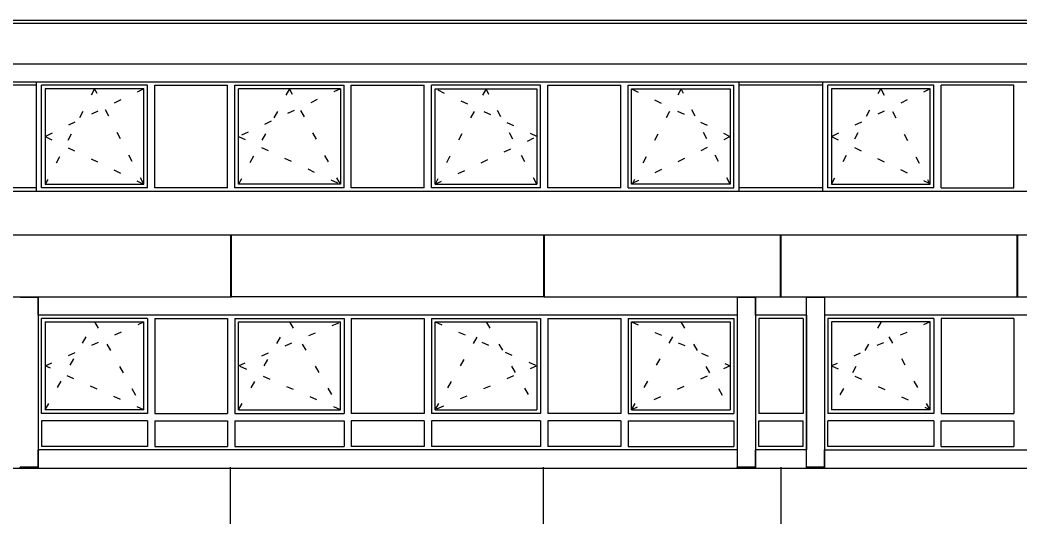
# Model space of a CAD drawing. Header units: metres. Extents: x -54.9 to 38.2, y -3.7 to 17.4.
# Drawn here: x -27.84 to -14.1, y 9.61 to 16.45 of the extents above; entities that cross this region are included whole.
import ezdxf

# ---------------------------------------------------------------- set-up
doc = ezdxf.new("R2010")
doc.units = ezdxf.units.M
for name, pattern in [('DASHDOT', [2, 1.25, -0.25, 0.25, -0.25]), ('DASHED', [0.75, 0.5, -0.25]), ('DOT', [0.25, 0, -0.25])]:
    doc.linetypes.add(name, pattern=pattern)
doc.layers.add('1', color=7, linetype='DASHED')
doc.layers.add('4', color=7, linetype='DASHDOT')

msp = doc.modelspace()

# ---------------------------------------------------------------- linework, layer by layer
at = {"layer": '1', "color": 1, "linetype": 'CONTINUOUS'}
for p, q in [((-46.123994, 16.45), (-11.996769, 16.45)), ((-11.996907, 16.4), (-45.561793, 16.4)), ((-45.631785, 15.85), (9.82732, 15.85)), ((-46.123994, 15.6025), (3.827364, 15.6)), ((-45.651785, 14.1), (3.827364, 14.0975)), ((-28.191771, 13.5), (-24.941779, 13.5)), ((-24.941781, 12.65), (-24.941781, 13.5)), ((-24.941779, 13.5), (-20.641758, 13.5)), ((-24.941779, 12.65), (-24.941779, 13.5)), ((-24.931788, 12.65), (-24.931788, 13.5)), ((-20.64176, 12.65), (-20.64176, 13.5)), ((-20.641758, 13.5), (-17.391766, 13.5)), ((-20.641758, 12.65), (-20.641758, 13.5)), ((-20.631767, 12.65), (-20.631767, 13.5)), ((-17.391768, 12.65), (-17.391768, 13.5)), ((-17.391766, 13.5), (-14.141774, 13.5)), ((-17.391766, 12.65), (-17.391766, 13.5)), ((-17.381775, 12.65), (-17.381775, 13.5)), ((-14.141776, 12.65), (-14.141776, 13.5)), ((-14.141774, 13.5), (0.876786, 13.5)), ((-14.141774, 12.65), (-14.141774, 13.5)), ((-14.131783, 12.65), (-14.131783, 13.5)), ((-28.18178, 12.65), (-24.931788, 12.65)), ((-27.836777, 12.64), (-27.836777, 12.65)), ((-27.586793, 12.64), (-27.836777, 12.64)), ((-27.586795, 12.65), (-27.586793, 10.3)), ((-27.586792, 12.4), (-27.586792, 12.64)), ((-20.641758, 12.65), (-24.931788, 12.65)), ((-20.641758, 12.65), (-17.381775, 12.65)), ((-17.986777, 12.65), (-17.986777, 10.3)), ((-17.986775, 12.64), (-17.986775, 12.65)), ((-17.736769, 12.64), (-17.986775, 12.64)), ((-17.736771, 12.65), (-17.736769, 10.3)), ((-17.736768, 12.4), (-17.736768, 12.64)), ((-17.381775, 12.65), (-14.131783, 12.65)), ((-17.036774, 10.31), (-17.036774, 12.64)), ((-17.036772, 12.64), (-17.036772, 12.65)), ((-16.786775, 12.64), (-17.036772, 12.64)), ((-14.131783, 12.65), (-0.776969, 12.65)), ((-17.98678, 12.4), (-27.586792, 12.4)), ((-17.036774, 12.4), (-17.736768, 12.4)), ((-17.036777, 12.4), (-17.03678, 10.55)), ((-5.502602, 12.4), (-16.786778, 12.4)), ((-17.98678, 10.55), (-27.586792, 10.55)), ((-27.586792, 10.31), (-27.586792, 10.55)), ((-17.036774, 10.55), (-17.736768, 10.55)), ((-17.736768, 10.31), (-17.736768, 10.55)), ((-16.786778, 10.55), (-5.452597, 10.55)), ((-27.586793, 10.31), (-27.836777, 10.31)), ((-27.836777, 10.3), (-27.836777, 10.31)), ((-24.946848, 9.45), (-24.946848, 10.31)), ((-20.648914, 9.45), (-20.648914, 10.31)), ((-17.736769, 10.31), (-17.986775, 10.31)), ((-17.986775, 10.3), (-17.986775, 10.31)), ((-17.381775, 9.45), (-17.381775, 10.31)), ((-16.786775, 10.31), (-17.036772, 10.31)), ((-17.036772, 10.3), (-17.036772, 10.31)), ((-16.786775, 10.31), (-16.786775, 10.3)), ((-45.671762, 10.3), (-11.996776, 10.3))]:
    msp.add_line(p, q, dxfattribs=at)
msp.add_lwpolyline([(-16.786777, 12.65), (-16.786775, 10.31), (-16.786778, 10.55)], dxfattribs=at)
at = {"layer": '4', "color": 1, "linetype": 'CONTINUOUS'}
for p, q in [((-27.611784, 15.555), (-28.761781, 15.555)), ((-27.611784, 14.1), (-27.611784, 15.6)), ((-27.541784, 14.145), (-27.541784, 15.555)), ((-26.086784, 15.555), (-27.541784, 15.555)), ((-26.086784, 14.145), (-26.086784, 15.555)), ((-25.986784, 14.145), (-25.986784, 15.555)), ((-25.986784, 15.555), (-24.986784, 15.555)), ((-24.986784, 14.145), (-24.986784, 15.555)), ((-24.886784, 14.145), (-24.886784, 15.555)), ((-24.886784, 15.555), (-23.386784, 15.555)), ((-23.386784, 14.145), (-23.386784, 15.555)), ((-23.286784, 14.145), (-23.286784, 15.555)), ((-23.286784, 15.555), (-22.286784, 15.555)), ((-22.286784, 14.145), (-22.286784, 15.555)), ((-22.186784, 14.145), (-22.186784, 15.555)), ((-20.686784, 15.555), (-22.186784, 15.555)), ((-20.686784, 14.145), (-20.686784, 15.555)), ((-20.586784, 14.145), (-20.586784, 15.555)), ((-20.586784, 15.555), (-19.586784, 15.555)), ((-19.586784, 14.145), (-19.586784, 15.555)), ((-19.486784, 15.555), (-18.031784, 15.555)), ((-19.486784, 14.145), (-19.486784, 15.555)), ((-17.961784, 14.1), (-17.961784, 15.6)), ((-16.811801, 15.555), (-17.961776, 15.555)), ((-16.811765, 14.1), (-16.811765, 15.6)), ((-15.286767, 15.555), (-16.741765, 15.555)), ((-15.286767, 14.145), (-15.286767, 15.555)), ((-15.186767, 14.145), (-15.186767, 15.555)), ((-14.186769, 15.555), (-15.186767, 15.555)), ((-14.186769, 14.145), (-14.186769, 15.555)), ((-23.436784, 15.505), (-24.836784, 15.505)), ((-24.836784, 14.195), (-24.836784, 15.505)), ((-23.436784, 15.505), (-23.436784, 14.195)), ((-22.136784, 14.195), (-22.136784, 15.505)), ((-23.436784, 14.195), (-24.836784, 14.195)), ((-22.136784, 14.195), (-20.736784, 14.195)), ((-27.611784, 14.145), (-28.761781, 14.145)), ((-26.086784, 14.145), (-27.541784, 14.145)), ((-24.986784, 14.145), (-25.986784, 14.145)), ((-23.386784, 14.145), (-24.886784, 14.145)), ((-22.286784, 14.145), (-23.286784, 14.145)), ((-20.686784, 14.145), (-22.186784, 14.145)), ((-19.586784, 14.145), (-20.586784, 14.145)), ((-16.811801, 14.145), (-17.961776, 14.145)), ((-15.186767, 14.145), (-14.186769, 14.145)), ((-26.086786, 12.355), (-27.541788, 12.355)), ((-27.541788, 11.05), (-27.541788, 12.355)), ((-27.491788, 12.305), (-27.491788, 11.1)), ((-27.491788, 12.305), (-26.136786, 12.305)), ((-26.136786, 11.1), (-26.136786, 12.305)), ((-26.086786, 12.355), (-26.086786, 11.05)), ((-25.986786, 12.355), (-25.986786, 11.05)), ((-25.986786, 12.355), (-24.986785, 12.355)), ((-24.986785, 12.355), (-24.986785, 11.05)), ((-24.886784, 12.355), (-24.886784, 11.05)), ((-24.886784, 12.355), (-23.386783, 12.355)), ((-23.386783, 12.355), (-23.386783, 11.05)), ((-23.286782, 12.355), (-23.286782, 11.05)), ((-23.286782, 12.355), (-22.286781, 12.355)), ((-22.286781, 12.355), (-22.286781, 11.05)), ((-22.186781, 12.355), (-22.186781, 11.05)), ((-22.186781, 12.355), (-20.686779, 12.355)), ((-20.686779, 12.355), (-20.686779, 11.05)), ((-20.586779, 12.355), (-20.586779, 11.05)), ((-20.586779, 12.355), (-19.586778, 12.355)), ((-19.586778, 12.355), (-19.586778, 11.05)), ((-19.486778, 12.355), (-19.486778, 11.05)), ((-19.486778, 12.355), (-18.031776, 12.355)), ((-18.031776, 12.355), (-18.031776, 11.05)), ((-17.691761, 12.355), (-17.691761, 11.05)), ((-17.081779, 12.355), (-17.691761, 12.355)), ((-17.081779, 12.355), (-17.081779, 11.05)), ((-16.741777, 12.355), (-16.741777, 11.05)), ((-15.286757, 12.355), (-16.741777, 12.355)), ((-15.336757, 11.1), (-15.336757, 12.305)), ((-15.286757, 12.355), (-15.286757, 11.05)), ((-15.186755, 12.355), (-15.186755, 11.05)), ((-14.186741, 12.355), (-15.186755, 12.355)), ((-14.186741, 12.355), (-14.186741, 11.05)), ((-26.086786, 11.05), (-27.541788, 11.05)), ((-26.136786, 11.1), (-27.491788, 11.1)), ((-25.986786, 11.05), (-24.986785, 11.05)), ((-24.886784, 11.05), (-23.386783, 11.05)), ((-22.286781, 11.05), (-23.286782, 11.05)), ((-20.686779, 11.05), (-22.186781, 11.05)), ((-22.136781, 11.1), (-20.736779, 11.1)), ((-19.586778, 11.05), (-20.586779, 11.05)), ((-19.486778, 11.05), (-18.031776, 11.05)), ((-19.436777, 11.1), (-18.081776, 11.1)), ((-17.081779, 11.05), (-17.691761, 11.05)), ((-15.286757, 11.05), (-16.741777, 11.05)), ((-15.336757, 11.1), (-16.691777, 11.1)), ((-15.186755, 11.05), (-14.186741, 11.05)), ((-26.086786, 10.95), (-27.541788, 10.95)), ((-27.541788, 10.95), (-27.541788, 10.595)), ((-26.086786, 10.95), (-26.086786, 10.595)), ((-25.986786, 10.95), (-24.986785, 10.95)), ((-25.986786, 10.95), (-25.986786, 10.595)), ((-24.986785, 10.95), (-24.986785, 10.595)), ((-24.886784, 10.95), (-23.386783, 10.95)), ((-24.886784, 10.95), (-24.886784, 10.595)), ((-23.386783, 10.95), (-23.386783, 10.595)), ((-22.286781, 10.95), (-23.286782, 10.95)), ((-23.286782, 10.95), (-23.286782, 10.595)), ((-22.286781, 10.95), (-22.286781, 10.595)), ((-20.686779, 10.95), (-22.186781, 10.95)), ((-22.186781, 10.95), (-22.186781, 10.595)), ((-20.686779, 10.95), (-20.686779, 10.595)), ((-19.586778, 10.95), (-20.586779, 10.95)), ((-20.586779, 10.95), (-20.586779, 10.595)), ((-19.586778, 10.95), (-19.586778, 10.595)), ((-19.486778, 10.95), (-18.031776, 10.95)), ((-19.486778, 10.95), (-19.486778, 10.595)), ((-18.031776, 10.95), (-18.031776, 10.595)), ((-17.691761, 10.95), (-17.081779, 10.95)), ((-17.691761, 10.595), (-17.691761, 10.95)), ((-17.081779, 10.595), (-17.081779, 10.95)), ((-15.286757, 10.95), (-16.741777, 10.95)), ((-16.741777, 10.595), (-16.741777, 10.95)), ((-15.286757, 10.95), (-15.286757, 10.595)), ((-15.186755, 10.95), (-14.186741, 10.95)), ((-15.186755, 10.595), (-15.186755, 10.95)), ((-14.186741, 10.95), (-14.186741, 10.595)), ((-26.086786, 10.595), (-27.541788, 10.595)), ((-25.986786, 10.595), (-24.986785, 10.595)), ((-24.886784, 10.595), (-23.386783, 10.595)), ((-22.286781, 10.595), (-23.286782, 10.595)), ((-20.686779, 10.595), (-22.186781, 10.595)), ((-19.586778, 10.595), (-20.586779, 10.595)), ((-19.486778, 10.595), (-18.031776, 10.595)), ((-17.081779, 10.595), (-17.691761, 10.595)), ((-15.286757, 10.595), (-16.741777, 10.595)), ((-15.186755, 10.595), (-14.186741, 10.595))]:
    msp.add_line(p, q, dxfattribs=at)
for points in [[(-19.486784, 14.145), (-18.031784, 14.145), (-18.031784, 15.555)], [(-15.286767, 14.145), (-16.741765, 14.145), (-16.741765, 15.555)], [(-26.136784, 14.195), (-26.136784, 15.505), (-27.491784, 15.505), (-27.491784, 14.195), (-26.136784, 14.195)], [(-22.136784, 15.505), (-20.736784, 15.505), (-20.736784, 14.195)], [(-19.436784, 15.505), (-18.081784, 15.505), (-18.081784, 14.195), (-19.436784, 14.195), (-19.436784, 15.505)], [(-15.336767, 15.505), (-16.691765, 15.505), (-16.691765, 14.195), (-15.336767, 14.195), (-15.336767, 15.505)], [(-24.836784, 11.1), (-24.836784, 12.305), (-23.436783, 12.305)], [(-24.836784, 11.1), (-23.436783, 11.1), (-23.436783, 12.305)], [(-22.136781, 11.1), (-22.136781, 12.305), (-20.736779, 12.305), (-20.736779, 11.1)], [(-19.436777, 11.1), (-19.436777, 12.305), (-18.081776, 12.305), (-18.081776, 11.1)], [(-15.336757, 12.305), (-16.691777, 12.305), (-16.691777, 11.1)]]:
    msp.add_lwpolyline(points, dxfattribs=at)
at = {"layer": '4', "color": 1, "linetype": 'DOT'}
for points in [[(-26.136784, 15.505), (-27.491784, 14.85), (-26.136784, 14.195), (-26.811784, 15.505), (-27.486784, 14.20361)], [(-23.436784, 14.195), (-24.136784, 15.505), (-24.836784, 14.195)], [(-23.436784, 15.505), (-24.836784, 14.85), (-23.436784, 14.195)], [(-20.736784, 14.195), (-21.436784, 15.505), (-22.136784, 14.195), (-20.736784, 14.85), (-22.136784, 15.505)], [(-19.436784, 15.505), (-18.081784, 14.85), (-19.431784, 14.20361)], [(-18.081784, 14.195), (-18.756784, 15.505), (-19.431784, 14.19715)], [(-15.336767, 15.505), (-16.691765, 14.85), (-15.341767, 14.20361)], [(-16.691765, 14.195), (-16.016766, 15.505), (-15.341767, 14.19715)], [(-27.491788, 11.1), (-26.814287, 12.305), (-26.136786, 11.1), (-27.491788, 11.7025), (-26.136786, 12.305)], [(-24.836784, 11.1), (-24.136784, 12.305), (-23.436783, 11.1)], [(-23.436783, 11.1), (-24.836784, 11.7025), (-23.436783, 12.305)], [(-22.136781, 11.1), (-21.43678, 12.305), (-20.736779, 11.1)], [(-22.136781, 12.305), (-20.736779, 11.7025), (-22.136781, 11.1)], [(-19.436777, 12.305), (-18.081776, 11.7025), (-19.436777, 11.1), (-18.759277, 12.305), (-18.081776, 11.1)], [(-15.336757, 11.1), (-16.011767, 12.305), (-16.691777, 11.1)], [(-15.336757, 12.305), (-16.691777, 11.7025), (-15.336757, 11.1)]]:
    msp.add_lwpolyline(points, dxfattribs=at)

doc.saveas('drawing.dxf')
